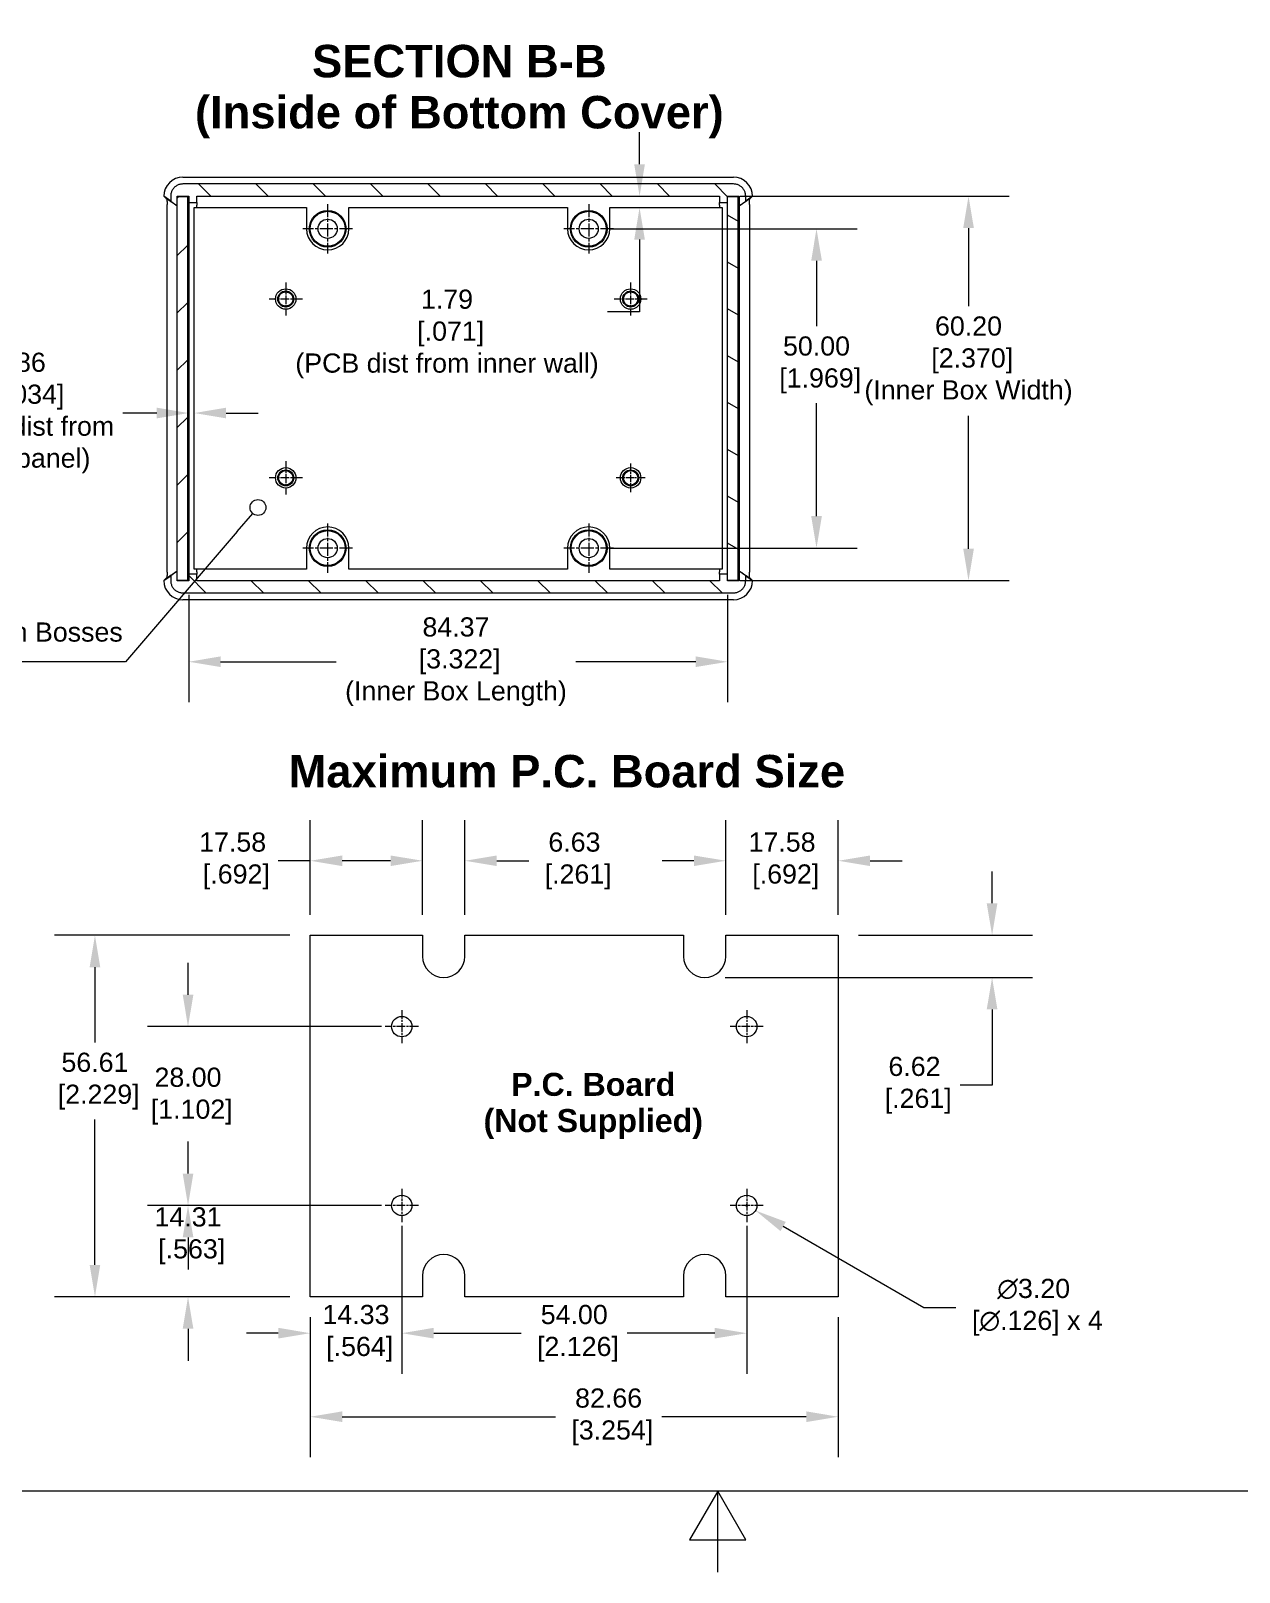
# Model space of a CAD drawing. Extents: x 7 to 552, y 7 to 425.
# Drawn here: x 171.9 to 361, y 6.6 to 247.9 of the extents above; entities that cross this region are included whole.
import ezdxf

# ---------------------------------------------------------------- set-up
doc = ezdxf.new("R2010")
doc.units = 0
doc.header["$LTSCALE"] = 2
doc.header["$MEASUREMENT"] = 0
doc.linetypes.add('CHAIN', pattern=[0.7087, 0.4724, -0.0591, 0.1181, -0.0591])
for name, color, linetype, lineweight in [('Border (ANSI)', 7, 'Continuous', 9), ('Center Mark (ANSI)', 7, 'Continuous', 9), ('Dimension (ANSI)', 7, 'Continuous', 9), ('Hatch (ANSI)', 7, 'Continuous', 9), ('Symbol (ANSI)', 7, 'Continuous', 9), ('Visible (ANSI)', 7, 'Continuous', 9)]:
    doc.layers.add(name, color=color, linetype=linetype, lineweight=lineweight)
doc.styles.add('Label Text (ANSI)', font='ARIAL.TTF')
doc.styles.add('Note Text (ANSI)', font='ARIAL.TTF')
doc.styles.add('Text Style45', font='ARIAL.TTF')
doc.dimstyles.new('Default - mm (ANSI)', dxfattribs={"dimscale": 2, "dimtxt": 1.5, "dimasz": 2.5, "dimexe": 3.175, "dimexo": 1.6002, "dimgap": 0.8, "dimtad": 0, "dimtih": 1, "dimtoh": 1, "dimrnd": 1e-08, "dimzin": 4, "dimdsep": 46, "dimtxsty": 'Note Text (ANSI)', "dimcen": 0.09, "dimdle": 10, "dimclrd": 256, "dimclre": 256, "dimclrt": 256, "dimadec": 1, "dimazin": 0, "dimtfac": 2.032, "dimtofl": 0, "dimtmove": 0, "dimatfit": 3, "dimfxl": 0, "dimtolj": 1, "dimtzin": 0, "dimlwd": -1, "dimlwe": -1, "dimarcsym": 0})

# ---------------------------------------------------------------- blocks, each defined once
blk = doc.blocks.new('Borders Default Border')
at = {"layer": 'Border (ANSI)', "flags": 128}
for points in [[(9.65, 9.65), (9.65, 206.25), (269.75, 206.25), (269.75, 9.65), (9.65, 9.65)], [(139.7, 3.3), (139.7, 9.65), (137.5, 5.84), (141.9, 5.84), (139.7, 9.65)]]:
    blk.add_lwpolyline(points, dxfattribs=at)
blk = doc.blocks.new('*D6')
at = {"layer": 'Defpoints', "color": 0}
for p in [(229.94, 64.02), (283.94, 64.02), (283.94, 44.02)]:
    blk.add_point(p, dxfattribs=at)
at = {"layer": 'Dimension (ANSI)'}
for p, q in [((229.94, 60.82), (229.94, 37.67)), ((283.94, 60.82), (283.94, 37.67)), ((234.94, 44.02), (248.62, 44.02)), ((278.94, 44.02), (265.25, 44.02))]:
    blk.add_line(p, q, dxfattribs=at)
for points in [[(234.94, 44.86), (234.94, 43.19), (229.94, 44.02)], [(278.94, 44.86), (278.94, 43.19), (283.94, 44.02)]]:
    blk.add_solid(points, dxfattribs=at)
at = {"layer": 'Dimension (ANSI)', "insert": (256.94, 48.45), "char_height": 3, "attachment_point": 2, "style": 'Note Text (ANSI)'}
blk.add_mtext('\\A1;54.00\\P [2.126]', dxfattribs=at)
blk = doc.blocks.new('*D7')
at = {"layer": 'Defpoints', "color": 0}
for p in [(215.61, 49.72), (298.27, 49.72), (298.27, 30.94)]:
    blk.add_point(p, dxfattribs=at)
at = {"layer": 'Dimension (ANSI)'}
for p, q in [((215.61, 46.52), (215.61, 24.59)), ((298.27, 46.52), (298.27, 24.59)), ((220.61, 30.94), (254.01, 30.94)), ((293.27, 30.94), (270.63, 30.94))]:
    blk.add_line(p, q, dxfattribs=at)
for points in [[(220.61, 31.78), (220.61, 30.11), (215.61, 30.94)], [(293.27, 31.78), (293.27, 30.11), (298.27, 30.94)]]:
    blk.add_solid(points, dxfattribs=at)
at = {"layer": 'Dimension (ANSI)', "insert": (262.32, 35.37), "char_height": 3, "attachment_point": 2, "style": 'Note Text (ANSI)'}
blk.add_mtext('\\A1;82.66\\P [3.254]', dxfattribs=at)
blk = doc.blocks.new('*D8')
at = {"layer": 'Defpoints', "color": 0}
for p in [(196.47, 92.02), (229.94, 92.02), (229.94, 64.02)]:
    blk.add_point(p, dxfattribs=at)
at = {"layer": 'Dimension (ANSI)'}
for p, q in [((196.47, 97.02), (196.47, 102.02)), ((226.74, 92.02), (190.12, 92.02)), ((226.74, 64.02), (190.12, 64.02)), ((196.47, 59.02), (196.47, 54.02))]:
    blk.add_line(p, q, dxfattribs=at)
for points in [[(195.64, 97.02), (197.31, 97.02), (196.47, 92.02)], [(195.64, 59.02), (197.31, 59.02), (196.47, 64.02)]]:
    blk.add_solid(points, dxfattribs=at)
at = {"layer": 'Dimension (ANSI)', "insert": (196.47, 85.6), "char_height": 3, "attachment_point": 2, "style": 'Note Text (ANSI)'}
blk.add_mtext('\\A1;28.00\\P [1.102]', dxfattribs=at)
blk = doc.blocks.new('*D9')
at = {"layer": 'Defpoints', "color": 0}
for p in [(215.61, 106.33), (181.9, 49.72), (215.61, 49.72)]:
    blk.add_point(p, dxfattribs=at)
at = {"layer": 'Dimension (ANSI)'}
for p, q in [((212.41, 106.33), (175.55, 106.33)), ((181.9, 101.33), (181.9, 89.54)), ((181.9, 54.72), (181.9, 77.48)), ((212.41, 49.72), (175.55, 49.72))]:
    blk.add_line(p, q, dxfattribs=at)
for points in [[(181.07, 101.33), (182.73, 101.33), (181.9, 106.33)], [(181.07, 54.72), (182.73, 54.72), (181.9, 49.72)]]:
    blk.add_solid(points, dxfattribs=at)
at = {"layer": 'Dimension (ANSI)', "insert": (181.9, 87.94), "char_height": 3, "attachment_point": 2, "style": 'Note Text (ANSI)'}
blk.add_mtext('\\A1;56.61\\P [2.229]', dxfattribs=at)
blk = doc.blocks.new('*D10')
at = {"layer": 'Defpoints', "color": 0}
for p in [(196.47, 64.02), (229.94, 64.02), (215.61, 49.72)]:
    blk.add_point(p, dxfattribs=at)
at = {"layer": 'Dimension (ANSI)'}
for p, q in [((196.47, 69.02), (196.47, 74.02)), ((226.74, 64.02), (190.12, 64.02)), ((212.41, 49.72), (190.12, 49.72)), ((196.47, 44.72), (196.47, 39.72))]:
    blk.add_line(p, q, dxfattribs=at)
for points in [[(195.64, 69.02), (197.31, 69.02), (196.47, 64.02)], [(195.64, 44.72), (197.31, 44.72), (196.47, 49.72)]]:
    blk.add_solid(points, dxfattribs=at)
at = {"layer": 'Dimension (ANSI)', "insert": (196.47, 63.73), "char_height": 3, "attachment_point": 2, "style": 'Note Text (ANSI)'}
blk.add_mtext('\\A1;14.31\\P [.563]', dxfattribs=at)
blk = doc.blocks.new('*D11')
at = {"layer": 'Defpoints', "color": 0}
for p in [(229.94, 64.02), (215.61, 49.72), (229.94, 44.02)]:
    blk.add_point(p, dxfattribs=at)
at = {"layer": 'Dimension (ANSI)'}
for p, q in [((229.94, 60.82), (229.94, 37.67)), ((215.61, 46.52), (215.61, 37.67)), ((210.61, 44.02), (205.61, 44.02)), ((234.94, 44.02), (239.94, 44.02))]:
    blk.add_line(p, q, dxfattribs=at)
for points in [[(210.61, 44.86), (210.61, 43.19), (215.61, 44.02)], [(234.94, 44.86), (234.94, 43.19), (229.94, 44.02)]]:
    blk.add_solid(points, dxfattribs=at)
at = {"layer": 'Dimension (ANSI)', "insert": (222.77, 48.45), "char_height": 3, "attachment_point": 2, "style": 'Note Text (ANSI)'}
blk.add_mtext('\\A1;14.33\\P [.564]', dxfattribs=at)
blk = doc.blocks.new('*D12')
at = {"layer": 'Defpoints', "color": 0}
for p in [(215.61, 117.99), (215.61, 106.33), (233.19, 106.33)]:
    blk.add_point(p, dxfattribs=at)
at = {"layer": 'Dimension (ANSI)'}
for p, q in [((215.61, 109.53), (215.61, 124.34)), ((233.19, 109.53), (233.19, 124.34)), ((215.61, 117.99), (210.61, 117.99)), ((228.19, 117.99), (220.61, 117.99))]:
    blk.add_line(p, q, dxfattribs=at)
for points in [[(220.61, 118.82), (220.61, 117.16), (215.61, 117.99)], [(228.19, 118.82), (228.19, 117.16), (233.19, 117.99)]]:
    blk.add_solid(points, dxfattribs=at)
at = {"layer": 'Dimension (ANSI)', "insert": (203.46, 122.42), "char_height": 3, "attachment_point": 2, "style": 'Note Text (ANSI)'}
blk.add_mtext('\\A1;17.58\\P [.692]', dxfattribs=at)
blk = doc.blocks.new('*D13')
at = {"layer": 'Defpoints', "color": 0}
for p in [(233.19, 117.99), (233.19, 106.33), (239.82, 106.33)]:
    blk.add_point(p, dxfattribs=at)
at = {"layer": 'Dimension (ANSI)'}
for p, q in [((233.19, 109.53), (233.19, 124.34)), ((239.82, 109.53), (239.82, 124.34)), ((228.19, 117.99), (223.19, 117.99)), ((244.82, 117.99), (249.82, 117.99))]:
    blk.add_line(p, q, dxfattribs=at)
for points in [[(228.19, 118.82), (228.19, 117.16), (233.19, 117.99)], [(244.82, 118.82), (244.82, 117.16), (239.82, 117.99)]]:
    blk.add_solid(points, dxfattribs=at)
at = {"layer": 'Dimension (ANSI)', "insert": (256.97, 122.42), "char_height": 3, "attachment_point": 2, "style": 'Note Text (ANSI)'}
blk.add_mtext('\\A1;6.63\\P [.261]', dxfattribs=at)
blk = doc.blocks.new('*D14')
at = {"layer": 'Defpoints', "color": 0}
for p in [(298.27, 106.33), (322.36, 106.33), (277.37, 99.71)]:
    blk.add_point(p, dxfattribs=at)
at = {"layer": 'Dimension (ANSI)'}
for p, q in [((322.36, 111.33), (322.36, 116.33)), ((301.47, 106.33), (328.71, 106.33)), ((280.57, 99.71), (328.71, 99.71)), ((322.36, 94.71), (322.36, 82.87)), ((322.36, 82.87), (317.36, 82.87))]:
    blk.add_line(p, q, dxfattribs=at)
for points in [[(321.52, 111.33), (323.19, 111.33), (322.36, 106.33)], [(321.52, 94.71), (323.19, 94.71), (322.36, 99.71)]]:
    blk.add_solid(points, dxfattribs=at)
at = {"layer": 'Dimension (ANSI)', "insert": (310.21, 87.3), "char_height": 3, "attachment_point": 2, "style": 'Note Text (ANSI)'}
blk.add_mtext('\\A1;6.62\\P [.261]', dxfattribs=at)
blk = doc.blocks.new('*D15')
at = {"layer": 'Defpoints', "color": 0}
for p in [(298.27, 117.99), (280.68, 106.33), (298.27, 106.33)]:
    blk.add_point(p, dxfattribs=at)
at = {"layer": 'Dimension (ANSI)'}
for p, q in [((280.68, 109.53), (280.68, 124.34)), ((298.27, 109.53), (298.27, 124.34)), ((275.68, 117.99), (270.68, 117.99)), ((303.27, 117.99), (308.27, 117.99))]:
    blk.add_line(p, q, dxfattribs=at)
for points in [[(275.68, 118.82), (275.68, 117.16), (280.68, 117.99)], [(303.27, 118.82), (303.27, 117.16), (298.27, 117.99)]]:
    blk.add_solid(points, dxfattribs=at)
at = {"layer": 'Dimension (ANSI)', "insert": (289.48, 122.42), "char_height": 3, "attachment_point": 2, "style": 'Note Text (ANSI)'}
blk.add_mtext('\\A1;17.58\\P [.692]', dxfattribs=at)
blk = doc.blocks.new('*D16')
at = {"layer": 'Defpoints', "color": 0}
for p in [(282.55, 64.82), (285.32, 63.22)]:
    blk.add_point(p, dxfattribs=at)
at = {"layer": 'Dimension (ANSI)'}
for p, q in [((283.76, 64.02), (284.12, 64.02)), ((283.94, 63.84), (283.94, 64.2)), ((311.68, 48.01), (289.65, 60.72)), ((316.68, 48.01), (311.68, 48.01))]:
    blk.add_line(p, q, dxfattribs=at)
blk.add_solid([(290.07, 61.45), (289.24, 60), (285.32, 63.22)], dxfattribs=at)
at = {"layer": 'Dimension (ANSI)', "insert": (328.87, 52.53), "char_height": 3, "attachment_point": 2, "style": 'Note Text (ANSI)'}
blk.add_mtext('\\A1;∅3.20\\P [∅.126] x 4', dxfattribs=at)
blk = doc.blocks.new('*D23')
at = {"layer": 'Defpoints', "color": 0}
for p in [(196.58, 188.09), (197.44, 172.86), (196.58, 162.85)]:
    blk.add_point(p, dxfattribs=at)
at = {"layer": 'Dimension (ANSI)'}
for p, q in [((196.58, 166.05), (196.58, 194.44)), ((191.58, 188.09), (186.25, 188.09)), ((202.44, 188.09), (207.44, 188.09))]:
    blk.add_line(p, q, dxfattribs=at)
for points in [[(191.58, 188.93), (191.58, 187.26), (196.58, 188.09)], [(202.44, 188.93), (202.44, 187.26), (197.44, 188.09)]]:
    blk.add_solid(points, dxfattribs=at)
at = {"layer": 'Dimension (ANSI)', "insert": (171.29, 188.09), "char_height": 3, "attachment_point": 5, "style": 'Note Text (ANSI)'}
blk.add_mtext('\\A1;.86\\P [.034]\\P(PCB dist from\\Pend panel)', dxfattribs=at)
blk = doc.blocks.new('*D24')
at = {"layer": 'Defpoints', "color": 0}
for p in [(237.05, 222.05), (267.17, 222.05), (237.02, 220.25)]:
    blk.add_point(p, dxfattribs=at)
at = {"layer": 'Dimension (ANSI)'}
for p, q in [((267.17, 227.05), (267.17, 232.05)), ((267.17, 215.25), (267.17, 203.93)), ((267.17, 203.93), (262.17, 203.93))]:
    blk.add_line(p, q, dxfattribs=at)
for points in [[(266.33, 227.05), (268, 227.05), (267.17, 222.05)], [(266.33, 215.25), (268, 215.25), (267.17, 220.25)]]:
    blk.add_solid(points, dxfattribs=at)
at = {"layer": 'Dimension (ANSI)', "insert": (237.02, 207.42), "char_height": 3, "attachment_point": 2, "style": 'Note Text (ANSI)'}
blk.add_mtext('\\A1;1.79\\P [.071]\\P(PCB dist from inner wall)', dxfattribs=at)
blk = doc.blocks.new('*D25')
at = {"layer": 'Defpoints', "color": 0}
for p in [(196.58, 162.85), (280.96, 162.85), (280.96, 149.15)]:
    blk.add_point(p, dxfattribs=at)
at = {"layer": 'Dimension (ANSI)'}
for p, q in [((196.58, 159.65), (196.58, 142.8)), ((280.96, 159.65), (280.96, 142.8)), ((201.58, 149.15), (219.66, 149.15)), ((275.96, 149.15), (257.17, 149.15))]:
    blk.add_line(p, q, dxfattribs=at)
for points in [[(201.58, 149.99), (201.58, 148.32), (196.58, 149.15)], [(275.96, 149.99), (275.96, 148.32), (280.96, 149.15)]]:
    blk.add_solid(points, dxfattribs=at)
at = {"layer": 'Dimension (ANSI)', "insert": (238.42, 149.15), "char_height": 3, "attachment_point": 5, "style": 'Note Text (ANSI)'}
blk.add_mtext('\\A1;84.37\\P [3.322]\\P(Inner Box Length)', dxfattribs=at)
blk = doc.blocks.new('*D26')
at = {"layer": 'Defpoints', "color": 0}
for p in [(279.71, 222.05), (318.67, 222.05), (279.71, 161.85)]:
    blk.add_point(p, dxfattribs=at)
at = {"layer": 'Dimension (ANSI)'}
for p, q in [((282.91, 222.05), (325.02, 222.05)), ((318.67, 217.05), (318.67, 204.82)), ((318.67, 166.85), (318.67, 187.66)), ((282.91, 161.85), (325.02, 161.85))]:
    blk.add_line(p, q, dxfattribs=at)
for points in [[(317.84, 217.05), (319.51, 217.05), (318.67, 222.05)], [(317.84, 166.85), (319.51, 166.85), (318.67, 161.85)]]:
    blk.add_solid(points, dxfattribs=at)
at = {"layer": 'Dimension (ANSI)', "insert": (318.67, 203.22), "char_height": 3, "attachment_point": 2, "style": 'Note Text (ANSI)'}
blk.add_mtext('\\A1;60.20\\P [2.370]\\P(Inner Box Width)', dxfattribs=at)
blk = doc.blocks.new('Balloon3')
at = {"layer": 'Symbol (ANSI)'}
for p, q in [((102.09, 84.76), (103.31, 86.18)), ((102.09, 84.76), (93.34, 74.57)), ((93.34, 74.57), (63.35, 74.57))]:
    blk.add_line(p, q, dxfattribs=at)
blk.add_circle((103.71, 86.65), 0.622, dxfattribs=at)
at = {"layer": 'Symbol (ANSI)', "insert": (64.94, 75.7), "char_height": 1.5, "attachment_point": 7, "style": 'Text Style45'}
blk.add_mtext('P.C. Board Aligned on Bosses', dxfattribs=at)
blk = doc.blocks.new('*D45')
at = {"layer": 'Defpoints', "color": 0}
for p in [(259.21, 216.95), (259.21, 166.95), (294.87, 166.95)]:
    blk.add_point(p, dxfattribs=at)
at = {"layer": 'Dimension (ANSI)'}
for p, q in [((262.41, 216.95), (301.22, 216.95)), ((294.87, 211.95), (294.87, 201.69)), ((294.87, 171.95), (294.87, 189.63)), ((262.41, 166.95), (301.22, 166.95))]:
    blk.add_line(p, q, dxfattribs=at)
for points in [[(294.04, 211.95), (295.71, 211.95), (294.87, 216.95)], [(294.04, 171.95), (295.71, 171.95), (294.87, 166.95)]]:
    blk.add_solid(points, dxfattribs=at)
at = {"layer": 'Dimension (ANSI)', "insert": (294.87, 200.09), "char_height": 3, "attachment_point": 2, "style": 'Note Text (ANSI)'}
blk.add_mtext('\\A1;50.00\\P [1.969]', dxfattribs=at)

msp = doc.modelspace()

# ---------------------------------------------------------------- hatches: boundary and pattern name
at = {"layer": 'Hatch (ANSI)'}
h = msp.add_hatch(dxfattribs=at)
h.set_pattern_fill('ANSI31', color=256, scale=50.8, angle=-90, style=0)
edge = h.paths.add_edge_path()
edge.add_line((197.834, 161.846), (197.834, 162.846))
edge.add_line((197.834, 162.846), (196.584, 162.846))
edge.add_line((196.584, 162.846), (196.584, 161.835))
edge.add_line((196.584, 161.835), (194.784, 161.835))
edge.add_line((194.784, 161.835), (194.784, 161.946))
edge.add_line((194.784, 161.946), (194.784, 163.336))
edge.add_line((194.784, 163.336), (194.734, 163.301))
edge.add_line((194.734, 163.301), (193.759, 162.613))
edge.add_line((193.759, 162.613), (193.759, 161.832))
edge.add_spline(control_points=[(193.759, 161.832), (193.759, 161.705), (193.772, 161.578), (193.823, 161.328), (193.861, 161.206), (194.007, 160.862), (194.147, 160.656), (194.499, 160.308), (194.707, 160.171), (195.164, 159.983), (195.41, 159.935), (195.656, 159.935)], knot_values=[-0.2984028, -0.2984028, -0.2984028, -0.2984028, -0.2602298, -0.2602298, -0.2221139, -0.2221139, -0.1481292, -0.1481292, -0.0740936, -0.0740936, 0, 0, 0, 0], degree=3, periodic=0)
edge.add_line((195.656, 159.935), (281.885, 159.935))
edge.add_spline(control_points=[(281.885, 159.935), (282.012, 159.935), (282.139, 159.948), (282.389, 159.999), (282.511, 160.036), (282.855, 160.183), (283.061, 160.323), (283.409, 160.675), (283.546, 160.883), (283.734, 161.34), (283.782, 161.585), (283.782, 161.832)], knot_values=[-0.2984028, -0.2984028, -0.2984028, -0.2984028, -0.2602298, -0.2602298, -0.2221139, -0.2221139, -0.1481292, -0.1481292, -0.0740936, -0.0740936, 0, 0, 0, 0], degree=3, periodic=0)
edge.add_line((283.782, 161.832), (283.782, 162.613))
edge.add_spline(control_points=[(283.782, 162.613), (283.44, 162.854), (283.098, 163.095), (282.757, 163.336)], knot_values=[-0.1254468, -0.1254468, -0.1254468, -0.1254468, 0, 0, 0, 0], degree=3, periodic=0)
edge.add_line((282.757, 163.336), (282.757, 161.835))
edge.add_line((282.757, 161.835), (280.957, 161.835))
edge.add_line((280.957, 161.835), (280.957, 161.946))
edge.add_line((280.957, 161.946), (280.957, 162.846))
edge.add_line((280.957, 162.846), (280.907, 162.846))
edge.add_line((280.907, 162.846), (279.707, 162.846))
edge.add_line((279.707, 162.846), (279.707, 161.846))
edge.add_line((279.707, 161.846), (197.834, 161.846))
edge = h.paths.add_edge_path()
edge.add_line((196.584, 221.047), (197.834, 221.047))
edge.add_line((197.834, 221.047), (197.834, 222.047))
edge.add_line((197.834, 222.047), (279.707, 222.047))
edge.add_line((279.707, 222.047), (279.707, 221.047))
edge.add_line((279.707, 221.047), (280.907, 221.047))
edge.add_line((280.907, 221.047), (280.957, 221.047))
edge.add_line((280.957, 221.047), (280.957, 221.946))
edge.add_line((280.957, 221.946), (280.957, 222.058))
edge.add_line((280.957, 222.058), (282.757, 222.058))
edge.add_line((282.757, 222.058), (282.757, 220.556))
edge.add_line((282.757, 220.556), (283.782, 221.279))
edge.add_line((283.782, 221.279), (283.782, 222.06))
edge.add_spline(control_points=[(283.782, 222.06), (283.782, 222.188), (283.769, 222.315), (283.718, 222.564), (283.68, 222.686), (283.534, 223.031), (283.394, 223.237), (283.042, 223.584), (282.834, 223.722), (282.377, 223.909), (282.132, 223.958), (281.885, 223.958)], knot_values=[-0.2984028, -0.2984028, -0.2984028, -0.2984028, -0.2602298, -0.2602298, -0.2221139, -0.2221139, -0.1481292, -0.1481292, -0.0740936, -0.0740936, 0, 0, 0, 0], degree=3, periodic=0)
edge.add_line((281.885, 223.958), (195.656, 223.958))
edge.add_spline(control_points=[(195.656, 223.958), (195.529, 223.958), (195.402, 223.945), (195.152, 223.894), (195.031, 223.856), (194.686, 223.71), (194.48, 223.57), (194.133, 223.218), (193.995, 223.01), (193.807, 222.552), (193.759, 222.307), (193.759, 222.06)], knot_values=[-0.2984028, -0.2984028, -0.2984028, -0.2984028, -0.2602298, -0.2602298, -0.2221139, -0.2221139, -0.1481292, -0.1481292, -0.0740936, -0.0740936, 0, 0, 0, 0], degree=3, periodic=0)
edge.add_line((193.759, 222.06), (193.759, 221.281))
edge.add_line((193.759, 221.281), (193.759, 221.28))
edge.add_spline(control_points=[(193.759, 221.28), (194.084, 221.05), (194.409, 220.821), (194.734, 220.592)], knot_values=[-0.1254703, -0.1254703, -0.1254703, -0.1254703, -0.0061188, -0.0061188, -0.0061188, -0.0061188], degree=3, periodic=0)
edge.add_line((194.734, 220.592), (194.784, 220.556))
edge.add_line((194.784, 220.556), (194.784, 221.946))
edge.add_line((194.784, 221.946), (194.784, 222.058))
edge.add_line((194.784, 222.058), (196.584, 222.058))
edge.add_line((196.584, 222.058), (196.584, 221.047))
h = msp.add_hatch(dxfattribs=at)
h.set_pattern_fill('ANSI31', color=256, scale=50.8, style=0)
h.paths.add_polyline_path([(194.784, 221.946), (194.734, 221.946), (194.734, 220.592), (194.734, 163.301), (194.734, 161.946), (194.784, 161.946), (196.434, 161.946), (196.434, 221.946)])
h = msp.add_hatch(dxfattribs=at)
h.set_pattern_fill('ANSI31', color=256, scale=50.8, angle=-75, style=0)
h.paths.add_polyline_path([(280.957, 221.946), (280.907, 221.946), (280.907, 221.047), (280.907, 162.846), (280.907, 161.946), (280.957, 161.946), (282.607, 161.946), (282.607, 221.946)])

# ---------------------------------------------------------------- linework, layer by layer
at = {"layer": 'Center Mark (ANSI)', "linetype": 'CHAIN', "ltscale": 2.15256}
for p, q in [((218.334, 220.821), (218.334, 213.071)), ((259.207, 220.821), (259.207, 213.071)), ((222.209, 216.946), (214.459, 216.946)), ((263.082, 216.946), (255.332, 216.946)), ((218.334, 170.821), (218.334, 163.071)), ((259.207, 170.821), (259.207, 163.071)), ((222.209, 166.946), (214.459, 166.946)), ((263.082, 166.946), (255.332, 166.946))]:
    msp.add_line(p, q, dxfattribs=at)
at = {"layer": 'Center Mark (ANSI)', "linetype": 'CHAIN', "ltscale": 1.444266}
for p, q in [((211.771, 208.546), (211.771, 203.346)), ((265.771, 208.546), (265.771, 203.346)), ((214.371, 205.946), (209.171, 205.946)), ((268.371, 205.946), (263.171, 205.946)), ((211.771, 180.546), (211.771, 175.346)), ((214.371, 177.946), (209.171, 177.946)), ((229.937, 94.625), (229.937, 89.425)), ((283.937, 94.625), (283.937, 89.425)), ((232.537, 92.025), (227.337, 92.025)), ((286.537, 92.025), (281.337, 92.025)), ((229.937, 66.625), (229.937, 61.425)), ((283.937, 66.625), (283.937, 61.425)), ((232.537, 64.025), (227.337, 64.025)), ((286.537, 64.025), (281.337, 64.025))]:
    msp.add_line(p, q, dxfattribs=at)
at = {"layer": 'Center Mark (ANSI)', "linetype": 'CHAIN', "ltscale": 1.249832}
for p, q in [((265.771, 180.196), (265.771, 175.696)), ((268.021, 177.946), (263.521, 177.946))]:
    msp.add_line(p, q, dxfattribs=at)
at = {"layer": 'Visible (ANSI)'}
for p, q in [((195.678, 225.036), (281.863, 225.036)), ((192.681, 222.036), (192.681, 222.039)), ((192.684, 222.036), (192.681, 222.036)), ((193.107, 221.61), (192.681, 222.036)), ((193.759, 221.278), (192.684, 222.036)), ((193.759, 222.06), (193.759, 221.281)), ((194.784, 220.556), (194.784, 222.058)), ((194.784, 222.058), (196.584, 222.058)), ((281.885, 223.958), (195.656, 223.958)), ((196.584, 222.058), (196.584, 221.047)), ((197.834, 221.047), (197.834, 222.047)), ((197.834, 222.047), (279.707, 222.047)), ((279.707, 222.047), (279.707, 221.047)), ((280.957, 221.047), (280.957, 222.058)), ((280.957, 222.058), (282.757, 222.058)), ((282.757, 222.058), (282.757, 220.556)), ((283.782, 221.279), (283.782, 222.06)), ((284.857, 222.036), (283.782, 221.278)), ((284.86, 222.036), (284.434, 221.61)), ((284.86, 222.036), (284.857, 222.036)), ((284.86, 222.039), (284.86, 222.036)), ((193.184, 163.275), (193.184, 220.617)), ((193.413, 221.444), (193.194, 221.592)), ((193.759, 221.281), (193.759, 221.28)), ((193.759, 221.28), (194.784, 220.556)), ((194.734, 221.946), (194.734, 161.946)), ((196.434, 221.946), (194.734, 221.946)), ((196.434, 161.946), (196.434, 221.946)), ((196.584, 221.047), (197.834, 221.047)), ((196.584, 221.047), (196.584, 220.641)), ((196.584, 220.641), (196.584, 219.642)), ((196.584, 219.642), (196.584, 164.251)), ((197.44, 220.252), (215.024, 220.252)), ((197.44, 163.641), (197.44, 220.252)), ((197.834, 221.047), (197.834, 220.641)), ((197.834, 220.252), (197.834, 220.641)), ((215.024, 220.252), (215.024, 216.946)), ((221.656, 220.252), (255.885, 220.252)), ((221.656, 216.946), (221.656, 220.252)), ((255.885, 220.252), (255.885, 216.946)), ((262.518, 220.252), (280.102, 220.252)), ((262.518, 216.946), (262.518, 220.252)), ((279.707, 221.047), (280.957, 221.047)), ((279.707, 220.641), (279.707, 221.047)), ((279.707, 220.641), (279.707, 220.252)), ((280.102, 220.252), (280.102, 163.641)), ((280.907, 221.946), (280.907, 161.946)), ((282.607, 221.946), (280.907, 221.946)), ((282.607, 161.946), (282.607, 221.946)), ((282.757, 220.556), (283.782, 221.279)), ((282.757, 220.513), (282.757, 219.644)), ((282.757, 219.644), (282.757, 164.249)), ((284.357, 220.617), (284.357, 163.275)), ((215.024, 166.946), (215.024, 163.641)), ((221.656, 163.641), (221.656, 166.946)), ((255.885, 166.946), (255.885, 163.641)), ((262.518, 163.641), (262.518, 166.946)), ((196.584, 164.251), (196.584, 163.252)), ((282.757, 164.249), (282.757, 163.379)), ((192.681, 161.857), (193.107, 162.283)), ((192.681, 161.857), (192.684, 161.857)), ((192.681, 161.854), (192.681, 161.857)), ((192.684, 161.857), (193.759, 162.615)), ((194.784, 163.336), (193.759, 162.613)), ((193.759, 162.613), (193.759, 161.832)), ((194.734, 161.946), (196.434, 161.946)), ((194.784, 161.835), (194.784, 163.336)), ((196.584, 161.835), (194.784, 161.835)), ((196.584, 163.252), (196.584, 162.846)), ((197.834, 162.846), (196.584, 162.846)), ((196.584, 162.846), (196.584, 161.835)), ((215.024, 163.641), (197.44, 163.641)), ((197.834, 163.252), (197.834, 163.641)), ((197.834, 163.252), (197.834, 162.846)), ((197.834, 161.846), (197.834, 162.846)), ((279.707, 161.846), (197.834, 161.846)), ((255.885, 163.641), (221.656, 163.641)), ((280.102, 163.641), (262.518, 163.641)), ((279.707, 163.641), (279.707, 163.252)), ((279.707, 162.846), (279.707, 163.252)), ((280.957, 162.846), (279.707, 162.846)), ((279.707, 162.846), (279.707, 161.846)), ((280.907, 161.946), (282.607, 161.946)), ((280.957, 161.835), (280.957, 162.846)), ((282.757, 161.835), (280.957, 161.835)), ((283.782, 162.613), (282.757, 163.336)), ((282.757, 163.336), (282.757, 161.835)), ((283.782, 162.615), (284.857, 161.857)), ((283.782, 161.832), (283.782, 162.613)), ((284.434, 162.283), (284.86, 161.857)), ((284.857, 161.857), (284.86, 161.857)), ((284.86, 161.857), (284.86, 161.854)), ((195.656, 159.935), (281.885, 159.935)), ((281.863, 158.857), (195.678, 158.857)), ((215.606, 106.33), (233.19, 106.33)), ((215.606, 49.719), (215.606, 106.33)), ((233.19, 106.33), (233.19, 103.025)), ((239.822, 106.33), (274.052, 106.33)), ((239.822, 103.025), (239.822, 106.33)), ((274.052, 106.33), (274.052, 103.025)), ((280.684, 106.33), (298.268, 106.33)), ((280.684, 103.025), (280.684, 106.33)), ((298.268, 106.33), (298.268, 49.719)), ((233.19, 53.025), (233.19, 49.719)), ((239.822, 49.719), (239.822, 53.025)), ((274.052, 53.025), (274.052, 49.719)), ((280.684, 49.719), (280.684, 53.025)), ((233.19, 49.719), (215.606, 49.719)), ((274.052, 49.719), (239.822, 49.719)), ((298.268, 49.719), (280.684, 49.719))]:
    msp.add_line(p, q, dxfattribs=at)
at = {"layer": 'Visible (ANSI)', "flags": 128}
for points in [[(195.656, 223.958), (195.532, 223.953), (195.409, 223.941), (195.286, 223.921), (195.165, 223.893), (195.046, 223.857), (194.929, 223.813), (194.816, 223.761), (194.706, 223.703), (194.601, 223.637), (194.5, 223.565), (194.405, 223.487), (194.314, 223.401), (194.229, 223.311), (194.15, 223.215), (194.078, 223.114), (194.013, 223.009), (193.955, 222.899), (193.903, 222.786), (193.86, 222.67), (193.824, 222.551), (193.796, 222.43), (193.776, 222.308), (193.763, 222.184), (193.759, 222.06)], [(283.782, 222.06), (283.778, 222.185), (283.766, 222.308), (283.745, 222.431), (283.717, 222.552), (283.681, 222.671), (283.637, 222.788), (283.586, 222.901), (283.527, 223.01), (283.462, 223.116), (283.39, 223.216), (283.311, 223.312), (283.226, 223.403), (283.135, 223.488), (283.039, 223.567), (282.938, 223.639), (282.833, 223.704), (282.724, 223.762), (282.61, 223.814), (282.494, 223.857), (282.375, 223.893), (282.254, 223.921), (282.132, 223.941), (282.009, 223.953), (281.885, 223.958)], [(193.151, 221.579), (193.148, 221.58), (193.146, 221.581), (193.143, 221.582), (193.141, 221.583), (193.139, 221.585), (193.136, 221.586), (193.134, 221.587), (193.132, 221.588), (193.131, 221.59), (193.129, 221.591), (193.127, 221.592), (193.125, 221.593), (193.124, 221.595), (193.122, 221.596), (193.12, 221.597), (193.119, 221.599), (193.117, 221.6), (193.116, 221.601), (193.114, 221.603), (193.113, 221.604), (193.111, 221.606), (193.11, 221.607), (193.108, 221.609), (193.107, 221.61)], [(193.151, 221.579), (193.155, 221.579), (193.158, 221.58), (193.162, 221.58), (193.165, 221.581), (193.168, 221.581), (193.171, 221.582), (193.174, 221.582), (193.177, 221.583), (193.179, 221.583), (193.182, 221.584), (193.184, 221.584), (193.186, 221.585), (193.188, 221.586), (193.189, 221.586), (193.191, 221.587), (193.192, 221.587), (193.193, 221.588), (193.194, 221.588), (193.194, 221.589), (193.195, 221.589), (193.195, 221.59), (193.195, 221.59), (193.195, 221.591), (193.194, 221.592)], [(193.151, 221.579), (193.154, 221.561), (193.157, 221.542), (193.16, 221.52), (193.163, 221.496), (193.166, 221.47), (193.169, 221.442), (193.171, 221.413), (193.173, 221.381), (193.175, 221.347), (193.177, 221.312), (193.179, 221.276), (193.18, 221.238), (193.182, 221.199), (193.183, 221.159), (193.184, 221.118), (193.185, 221.076), (193.185, 221.034), (193.185, 220.991), (193.186, 220.947), (193.186, 220.903), (193.186, 220.859), (193.186, 220.814), (193.185, 220.769), (193.185, 220.724)], [(193.184, 220.617), (193.184, 220.621), (193.184, 220.626), (193.184, 220.63), (193.184, 220.635), (193.184, 220.639), (193.184, 220.643), (193.184, 220.648), (193.184, 220.652), (193.185, 220.657), (193.185, 220.661), (193.185, 220.666), (193.185, 220.67), (193.185, 220.675), (193.185, 220.679), (193.185, 220.683), (193.185, 220.688), (193.185, 220.692), (193.185, 220.697), (193.185, 220.701), (193.185, 220.706), (193.185, 220.71), (193.185, 220.715), (193.185, 220.719), (193.185, 220.724)], [(194.734, 220.547), (194.679, 220.585), (194.624, 220.622), (194.569, 220.66), (194.514, 220.697), (194.459, 220.734), (194.404, 220.772), (194.349, 220.809), (194.294, 220.847), (194.239, 220.884), (194.184, 220.921), (194.129, 220.959), (194.074, 220.996), (194.019, 221.033), (193.964, 221.071), (193.909, 221.108), (193.854, 221.145), (193.799, 221.183), (193.744, 221.22), (193.689, 221.257), (193.634, 221.295), (193.579, 221.332), (193.523, 221.369), (193.468, 221.406), (193.413, 221.444)], [(284.128, 221.444), (284.071, 221.405), (284.014, 221.366), (283.956, 221.328), (283.899, 221.289), (283.842, 221.25), (283.785, 221.212), (283.728, 221.173), (283.671, 221.134), (283.613, 221.095), (283.556, 221.057), (283.499, 221.018), (283.442, 220.979), (283.385, 220.94), (283.328, 220.902), (283.271, 220.863), (283.214, 220.824), (283.156, 220.785), (283.099, 220.746), (283.042, 220.708), (282.985, 220.669), (282.928, 220.63), (282.871, 220.591), (282.814, 220.552), (282.757, 220.513)], [(284.347, 221.592), (284.338, 221.585), (284.329, 221.579), (284.32, 221.573), (284.31, 221.567), (284.301, 221.561), (284.292, 221.555), (284.283, 221.548), (284.274, 221.542), (284.265, 221.536), (284.256, 221.53), (284.247, 221.524), (284.238, 221.518), (284.228, 221.511), (284.219, 221.505), (284.21, 221.499), (284.201, 221.493), (284.192, 221.487), (284.183, 221.481), (284.174, 221.474), (284.164, 221.468), (284.155, 221.462), (284.146, 221.456), (284.137, 221.45), (284.128, 221.444)], [(284.347, 221.592), (284.346, 221.591), (284.346, 221.59), (284.346, 221.59), (284.346, 221.589), (284.347, 221.589), (284.347, 221.588), (284.348, 221.588), (284.349, 221.587), (284.35, 221.587), (284.352, 221.586), (284.353, 221.586), (284.355, 221.585), (284.357, 221.584), (284.359, 221.584), (284.362, 221.583), (284.364, 221.583), (284.367, 221.582), (284.37, 221.582), (284.373, 221.581), (284.376, 221.581), (284.379, 221.58), (284.383, 221.58), (284.387, 221.579), (284.39, 221.579)], [(284.356, 220.724), (284.356, 220.769), (284.356, 220.814), (284.355, 220.858), (284.355, 220.903), (284.355, 220.947), (284.356, 220.991), (284.356, 221.034), (284.357, 221.076), (284.357, 221.118), (284.358, 221.159), (284.359, 221.199), (284.361, 221.238), (284.362, 221.276), (284.364, 221.312), (284.366, 221.347), (284.368, 221.381), (284.37, 221.413), (284.373, 221.443), (284.375, 221.47), (284.378, 221.496), (284.381, 221.52), (284.384, 221.542), (284.387, 221.561), (284.39, 221.579)], [(284.356, 220.724), (284.356, 220.719), (284.356, 220.715), (284.356, 220.711), (284.356, 220.706), (284.356, 220.702), (284.356, 220.697), (284.356, 220.693), (284.357, 220.689), (284.357, 220.684), (284.357, 220.68), (284.357, 220.675), (284.357, 220.671), (284.357, 220.666), (284.357, 220.662), (284.357, 220.657), (284.357, 220.653), (284.357, 220.648), (284.357, 220.644), (284.357, 220.64), (284.357, 220.635), (284.357, 220.631), (284.357, 220.626), (284.357, 220.622), (284.357, 220.617)], [(284.434, 221.61), (284.433, 221.609), (284.432, 221.607), (284.43, 221.606), (284.429, 221.605), (284.428, 221.603), (284.426, 221.602), (284.425, 221.601), (284.423, 221.599), (284.422, 221.598), (284.42, 221.597), (284.419, 221.595), (284.417, 221.594), (284.415, 221.593), (284.414, 221.591), (284.412, 221.59), (284.41, 221.589), (284.408, 221.588), (284.406, 221.586), (284.403, 221.585), (284.401, 221.584), (284.398, 221.582), (284.396, 221.581), (284.393, 221.58), (284.39, 221.579)], [(193.107, 162.283), (193.108, 162.284), (193.109, 162.285), (193.111, 162.286), (193.112, 162.288), (193.114, 162.289), (193.115, 162.29), (193.116, 162.292), (193.118, 162.293), (193.119, 162.294), (193.121, 162.296), (193.122, 162.297), (193.124, 162.298), (193.126, 162.3), (193.128, 162.301), (193.13, 162.302), (193.131, 162.304), (193.134, 162.305), (193.136, 162.306), (193.138, 162.308), (193.14, 162.309), (193.143, 162.31), (193.145, 162.311), (193.148, 162.313), (193.151, 162.314)], [(193.185, 163.169), (193.185, 163.124), (193.186, 163.079), (193.186, 163.034), (193.186, 162.99), (193.186, 162.946), (193.185, 162.902), (193.185, 162.859), (193.185, 162.816), (193.184, 162.774), (193.183, 162.733), (193.182, 162.693), (193.18, 162.654), (193.179, 162.617), (193.177, 162.58), (193.175, 162.545), (193.173, 162.512), (193.171, 162.48), (193.169, 162.45), (193.166, 162.422), (193.163, 162.396), (193.16, 162.372), (193.157, 162.351), (193.154, 162.331), (193.151, 162.314)], [(193.194, 162.301), (193.195, 162.302), (193.195, 162.302), (193.195, 162.303), (193.195, 162.303), (193.194, 162.304), (193.194, 162.304), (193.193, 162.305), (193.192, 162.305), (193.191, 162.306), (193.189, 162.306), (193.188, 162.307), (193.186, 162.308), (193.184, 162.308), (193.182, 162.309), (193.179, 162.309), (193.177, 162.31), (193.174, 162.31), (193.171, 162.311), (193.168, 162.311), (193.165, 162.312), (193.162, 162.312), (193.158, 162.313), (193.155, 162.313), (193.151, 162.314)], [(193.185, 163.169), (193.185, 163.173), (193.185, 163.177), (193.185, 163.182), (193.185, 163.186), (193.185, 163.191), (193.185, 163.195), (193.185, 163.2), (193.185, 163.204), (193.185, 163.208), (193.185, 163.213), (193.185, 163.217), (193.185, 163.222), (193.185, 163.226), (193.185, 163.231), (193.185, 163.235), (193.184, 163.24), (193.184, 163.244), (193.184, 163.249), (193.184, 163.253), (193.184, 163.257), (193.184, 163.262), (193.184, 163.266), (193.184, 163.271), (193.184, 163.275)], [(193.194, 162.301), (193.203, 162.307), (193.212, 162.313), (193.222, 162.319), (193.231, 162.326), (193.24, 162.332), (193.249, 162.338), (193.258, 162.344), (193.267, 162.35), (193.276, 162.356), (193.285, 162.363), (193.295, 162.369), (193.304, 162.375), (193.313, 162.381), (193.322, 162.387), (193.331, 162.393), (193.34, 162.4), (193.349, 162.406), (193.358, 162.412), (193.368, 162.418), (193.377, 162.424), (193.386, 162.43), (193.395, 162.437), (193.404, 162.443), (193.413, 162.449)], [(193.413, 162.449), (193.468, 162.486), (193.523, 162.523), (193.579, 162.561), (193.634, 162.598), (193.689, 162.635), (193.744, 162.673), (193.799, 162.71), (193.854, 162.747), (193.909, 162.784), (193.964, 162.822), (194.019, 162.859), (194.074, 162.896), (194.129, 162.934), (194.184, 162.971), (194.239, 163.009), (194.294, 163.046), (194.349, 163.083), (194.404, 163.121), (194.459, 163.158), (194.514, 163.195), (194.569, 163.233), (194.624, 163.27), (194.679, 163.308), (194.734, 163.345)], [(193.759, 161.832), (193.763, 161.708), (193.776, 161.584), (193.796, 161.461), (193.824, 161.34), (193.86, 161.221), (193.904, 161.105), (193.955, 160.991), (194.014, 160.882), (194.079, 160.777), (194.152, 160.676), (194.23, 160.58), (194.315, 160.49), (194.406, 160.405), (194.502, 160.326), (194.603, 160.254), (194.708, 160.189), (194.818, 160.13), (194.931, 160.079), (195.047, 160.035), (195.166, 159.999), (195.287, 159.971), (195.409, 159.951), (195.532, 159.939), (195.656, 159.935)], [(281.885, 159.935), (282.009, 159.939), (282.133, 159.951), (282.255, 159.972), (282.377, 160), (282.496, 160.036), (282.612, 160.08), (282.725, 160.131), (282.835, 160.19), (282.94, 160.255), (283.041, 160.327), (283.137, 160.406), (283.227, 160.491), (283.312, 160.582), (283.391, 160.678), (283.463, 160.779), (283.528, 160.884), (283.587, 160.993), (283.638, 161.107), (283.682, 161.223), (283.718, 161.342), (283.746, 161.462), (283.766, 161.585), (283.778, 161.708), (283.782, 161.832)], [(282.757, 163.379), (282.814, 163.34), (282.871, 163.301), (282.928, 163.263), (282.985, 163.224), (283.042, 163.185), (283.099, 163.146), (283.156, 163.107), (283.214, 163.069), (283.271, 163.03), (283.328, 162.991), (283.385, 162.952), (283.442, 162.913), (283.499, 162.875), (283.556, 162.836), (283.613, 162.797), (283.671, 162.758), (283.728, 162.72), (283.785, 162.681), (283.842, 162.642), (283.899, 162.604), (283.956, 162.565), (284.014, 162.526), (284.071, 162.488), (284.128, 162.449)], [(284.128, 162.449), (284.137, 162.443), (284.146, 162.437), (284.155, 162.43), (284.164, 162.424), (284.174, 162.418), (284.183, 162.412), (284.192, 162.406), (284.201, 162.4), (284.21, 162.393), (284.219, 162.387), (284.228, 162.381), (284.238, 162.375), (284.247, 162.369), (284.256, 162.363), (284.265, 162.356), (284.274, 162.35), (284.283, 162.344), (284.292, 162.338), (284.301, 162.332), (284.31, 162.326), (284.32, 162.319), (284.329, 162.313), (284.338, 162.307), (284.347, 162.301)], [(284.39, 162.314), (284.387, 162.313), (284.383, 162.313), (284.379, 162.312), (284.376, 162.312), (284.373, 162.311), (284.37, 162.311), (284.367, 162.31), (284.364, 162.31), (284.362, 162.309), (284.359, 162.309), (284.357, 162.308), (284.355, 162.308), (284.353, 162.307), (284.352, 162.306), (284.35, 162.306), (284.349, 162.305), (284.348, 162.305), (284.347, 162.304), (284.347, 162.304), (284.346, 162.303), (284.346, 162.303), (284.346, 162.302), (284.346, 162.302), (284.347, 162.301)], [(284.39, 162.314), (284.387, 162.331), (284.384, 162.351), (284.381, 162.372), (284.378, 162.396), (284.375, 162.422), (284.373, 162.45), (284.37, 162.48), (284.368, 162.512), (284.366, 162.545), (284.364, 162.58), (284.362, 162.617), (284.361, 162.654), (284.359, 162.693), (284.358, 162.733), (284.357, 162.774), (284.357, 162.816), (284.356, 162.859), (284.356, 162.902), (284.355, 162.946), (284.355, 162.99), (284.355, 163.034), (284.356, 163.079), (284.356, 163.124), (284.356, 163.169)], [(284.357, 163.275), (284.357, 163.271), (284.357, 163.267), (284.357, 163.262), (284.357, 163.258), (284.357, 163.253), (284.357, 163.249), (284.357, 163.245), (284.357, 163.24), (284.357, 163.236), (284.357, 163.231), (284.357, 163.227), (284.357, 163.222), (284.357, 163.218), (284.357, 163.214), (284.357, 163.209), (284.357, 163.205), (284.356, 163.2), (284.356, 163.196), (284.356, 163.191), (284.356, 163.187), (284.356, 163.182), (284.356, 163.178), (284.356, 163.173), (284.356, 163.169)], [(284.39, 162.314), (284.393, 162.313), (284.396, 162.312), (284.398, 162.31), (284.4, 162.309), (284.403, 162.308), (284.405, 162.307), (284.407, 162.305), (284.409, 162.304), (284.411, 162.303), (284.413, 162.302), (284.414, 162.3), (284.416, 162.299), (284.418, 162.298), (284.419, 162.297), (284.421, 162.295), (284.422, 162.294), (284.424, 162.293), (284.425, 162.291), (284.427, 162.29), (284.428, 162.288), (284.43, 162.287), (284.431, 162.286), (284.433, 162.284), (284.434, 162.283)]]:
    msp.add_lwpolyline(points, dxfattribs=at)
at = {"layer": 'Visible (ANSI)'}
for centre, radius in [((218.334, 216.946), 2.875), ((218.334, 216.946), 2.731), ((259.207, 216.946), 2.875), ((259.207, 216.946), 2.731), ((218.334, 216.946), 1.5), ((259.207, 216.946), 1.5), ((211.771, 205.946), 1.6), ((211.771, 205.946), 1.25), ((211.771, 205.946), 1.125), ((265.771, 205.946), 1.6), ((265.771, 205.946), 1.25), ((265.771, 205.946), 1.125), ((211.771, 177.946), 1.6), ((211.771, 177.946), 1.25), ((211.771, 177.946), 1.125), ((265.771, 177.946), 1.6), ((265.771, 177.946), 1.25), ((265.771, 177.946), 1.125), ((218.334, 166.946), 2.875), ((218.334, 166.946), 2.731), ((259.207, 166.946), 2.875), ((259.207, 166.946), 2.731), ((218.334, 166.946), 1.5), ((259.207, 166.946), 1.5), ((229.937, 92.025), 1.6), ((283.937, 92.025), 1.6), ((229.937, 64.025), 1.6), ((283.937, 64.025), 1.6)]:
    msp.add_circle(centre, radius, dxfattribs=at)
for centre, start, end in [((218.34, 216.946), 180, 0), ((259.202, 216.946), 180, 0), ((218.34, 166.946), 0, 180), ((259.202, 166.946), 0, 180), ((236.506, 103.025), 180, 0), ((277.368, 103.025), 180, 0), ((236.506, 53.025), 0, 180), ((277.368, 53.025), 0, 180)]:
    msp.add_arc(centre, 3.316, start, end, dxfattribs=at)
for centre, major_axis in [((195.684, 222.033), (-2.125, 2.125)), ((281.857, 222.033), (2.125, 2.125)), ((195.684, 161.86), (-2.125, -2.125)), ((281.857, 161.86), (2.125, -2.125))]:
    msp.add_ellipse(centre, major_axis=major_axis, ratio=0.9980992, start_param=5.4987385, end_param=7.0676321, dxfattribs=at)

# ---------------------------------------------------------------- block references
at = {"xscale": 2, "yscale": 2, "zscale": 2}
msp.add_blockref('Borders Default Border', (0, 0), dxfattribs=at)
at = {"layer": 'Symbol (ANSI)', "xscale": 2, "yscale": 2, "zscale": 2}
msp.add_blockref('Balloon3', (0, 0), dxfattribs=at)

# ---------------------------------------------------------------- texts
at = {"layer": 'Symbol (ANSI)', "attachment_point": 2, "line_spacing_factor": 0.944221, "style": 'Label Text (ANSI)'}
for s, insert, char_height, width in [('{\\fArial|b1|i0;SECTION B-B\\P(Inside of Bottom Cover)}', (238.951, 245.736), 5.08, 93.9226), ('{\\fArial|b1|i0;\\H3.6000;P.C. Board\\P(Not Supplied)}', (259.919, 84.783), 3.6, 36.62572)]:
    msp.add_mtext(s, dxfattribs=dict(at, insert=insert, char_height=char_height, width=width))
at = {"layer": 'Symbol (ANSI)', "insert": (255.782, 134.558), "char_height": 5.08, "width": 89.96024, "attachment_point": 2, "style": 'Label Text (ANSI)'}
msp.add_mtext('{\\fArial|b1|i0;Maximum P.C. Board Size}', dxfattribs=at)

# ---------------------------------------------------------------- dimensions: what is measured, and where the dimension line sits
at = {"layer": 'Dimension (ANSI)'}
for base, p1, p2, angle, text, override, picture, middle in [((267.1677, 222.0466), (237.0159, 220.2519), (237.052, 222.0466), 270, '<>\\P(PCB dist from inner wall)', {"dimdec": 2, "dimpost": '\\X', "dimse1": 1, "dimse2": 1, "dimtp": 0, "dimtm": 0, "dimtdec": 2, "dimtvp": -0.25}, '*D24', (237.0159, 203.9349)), ((318.675, 222.047), (279.707, 161.846), (279.707, 222.047), 90, '<>\\P(Inner Box Width)', {"dimdec": 2, "dimpost": '\\X', "dimtp": 0, "dimtm": 0, "dimtdec": 2, "dimtvp": -0.25}, '*D26', (318.675, 196.237)), ((280.957, 149.153), (196.584, 162.846), (280.957, 162.846), 180, '<>\\P(Inner Box Length)', {"dimdec": 2, "dimpost": '\\X', "dimtp": 0, "dimtm": 0, "dimtdec": 2}, '*D25', (238.415, 149.153))]:
    dim = msp.add_linear_dim(base=base, p1=p1, p2=p2, angle=angle, text=text, dimstyle='Default - mm (ANSI)', override=override, dxfattribs=at)
    dim.commit()
    dim.dimension.update_dxf_attribs({"geometry": picture, "text_midpoint": middle, "dimtype": 160})
for base, p1, p2, angle, override, picture, middle in [((294.873, 166.946), (259.207, 216.946), (259.207, 166.946), 90, {"dimdec": 2, "dimpost": '\\X', "dimtp": 0, "dimtm": 0, "dimtdec": 2}, '*D45', (294.873, 195.661)), ((215.606, 117.99), (233.19, 106.33), (215.606, 106.33), 180, {"dimdec": 2, "dimpost": '\\X', "dimtp": 0, "dimtm": 0, "dimtdec": 2}, '*D12', (203.459, 117.99)), ((233.19, 117.99), (239.822, 106.33), (233.19, 106.33), 180, {"dimdec": 2, "dimpost": '\\X', "dimtp": 0, "dimtm": 0, "dimtdec": 2}, '*D13', (256.969, 117.99)), ((298.268, 117.99), (280.684, 106.33), (298.268, 106.33), 180, {"dimgap": 999999, "dimtad": 0, "dimdec": 2, "dimpost": '\\X', "dimtp": 0, "dimtm": 0, "dimtdec": 2}, '*D15', (289.476, 117.99)), ((322.356, 106.33), (277.368, 99.708), (298.268, 106.33), 270, {"dimdec": 2, "dimpost": '\\X', "dimtp": 0, "dimtm": 0, "dimtdec": 2}, '*D14', (310.209, 82.868)), ((181.9, 49.719), (215.606, 106.33), (215.606, 49.719), 270, {"dimdec": 2, "dimpost": '\\X', "dimtp": 0, "dimtm": 0, "dimtdec": 2}, '*D9', (181.9, 83.509)), ((196.472, 92.025), (229.937, 64.025), (229.937, 92.025), 90, {"dimdec": 2, "dimpost": '\\X', "dimtp": 0, "dimtm": 0, "dimtdec": 2}, '*D8', (196.472, 81.176)), ((196.472, 64.025), (215.606, 49.719), (229.937, 64.025), 90, {"dimdec": 2, "dimpost": '\\X', "dimtp": 0, "dimtm": 0, "dimtdec": 2}, '*D10', (196.472, 59.302)), ((283.937, 44.025), (229.937, 64.025), (283.937, 64.025), 180, {"dimdec": 2, "dimpost": '\\X', "dimtp": 0, "dimtm": 0, "dimtdec": 2}, '*D6', (256.937, 44.025))]:
    dim = msp.add_linear_dim(base=base, p1=p1, p2=p2, angle=angle, dimstyle='Default - mm (ANSI)', override=override, dxfattribs=at)
    dim.commit()
    dim.dimension.update_dxf_attribs({"geometry": picture, "text_midpoint": middle, "dimtype": 160})
dim = msp.add_linear_dim(base=(196.584, 188.094), p1=(197.44, 172.856), p2=(196.584, 162.846), text='<>\\P(PCB dist from\\Pend panel)', dimstyle='Default - mm (ANSI)', override={"dimtih": 0, "dimtoh": 0, "dimdec": 2, "dimpost": '\\X', "dimse1": 1, "dimtp": 0, "dimtm": 0, "dimtdec": 2}, dxfattribs=at)
dim.commit()
dim.dimension.update_dxf_attribs({"geometry": '*D23', "text_midpoint": (171.289, 188.094), "dimtype": 160})
for base, p2, picture, middle in [((229.937, 44.025), (229.937, 64.025), '*D11', (222.771, 44.025)), ((298.268, 30.943), (298.268, 49.719), '*D7', (262.32, 30.943))]:
    dim = msp.add_linear_dim(base=base, p1=(215.606, 49.719), p2=p2, dimstyle='Default - mm (ANSI)', override={"dimtih": 0, "dimtoh": 0, "dimdec": 2, "dimpost": '\\X', "dimtp": 0, "dimtm": 0, "dimtdec": 2}, dxfattribs=at)
    dim.commit()
    dim.dimension.update_dxf_attribs({"geometry": picture, "text_midpoint": middle, "dimtype": 160})
dim = msp.add_diameter_dim_2p(p1=(282.551, 64.825), p2=(285.322, 63.225), text='<> x 4', dimstyle='Default - mm (ANSI)', override={"dimdec": 2, "dimpost": '\\X', "dimtp": 0, "dimtm": 0, "dimtdec": 2}, dxfattribs=at)
dim.commit()
dim.dimension.update_dxf_attribs({"geometry": '*D16', "text_midpoint": (328.869, 48.007), "dimtype": 163})

doc.saveas('drawing.dxf')
